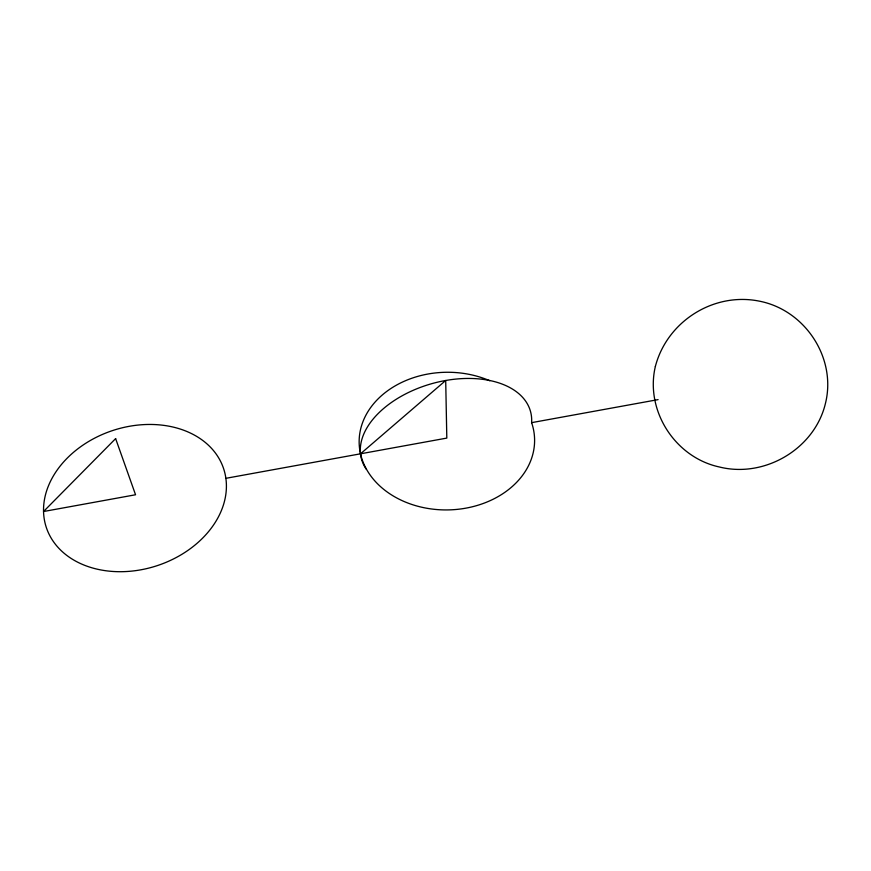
<?xml version="1.0" encoding="UTF-8"?>
<svg xmlns="http://www.w3.org/2000/svg" width="871" height="871" viewBox="0 0 871 871"><rect width="100%" height="100%" fill="white"/><g stroke="black" fill="none" stroke-linecap="round" stroke-linejoin="round"><path stroke-width="1.31" d="M360.496 453.813L445.702 380.485L446.812 438.091L225.872 478.321A93.393 71.128 -18.3 0 0 80.916 446.54A93.393 71.128 -18.3 0 0 98.129 569.384A93.393 71.128 -18.3 0 0 225.872 478.321M366.299 469.229A87.797 53.479 -15.9 0 1 431.744 383.675A87.797 53.479 -15.9 0 1 531.615 422.653L658.084 399.626M531.615 422.653A87.742 68.831 -1.1 0 1 447.237 509.927A87.742 68.831 -1.1 0 1 361.944 424.46A87.742 68.831 -1.1 0 1 489.796 380.747M655.362 366.441C644.899 410.687 675.188 457.493 719.392 466.987C764.411 478.299 814.363 449.153 825.36 403.763C836.911 358.231 805.196 310.109 759.447 301.17C713.665 291.818 667.099 321.377 655.362 366.441M115.625 438.603L43.55 511.517L135.549 494.761L115.625 438.603"/></g></svg>
